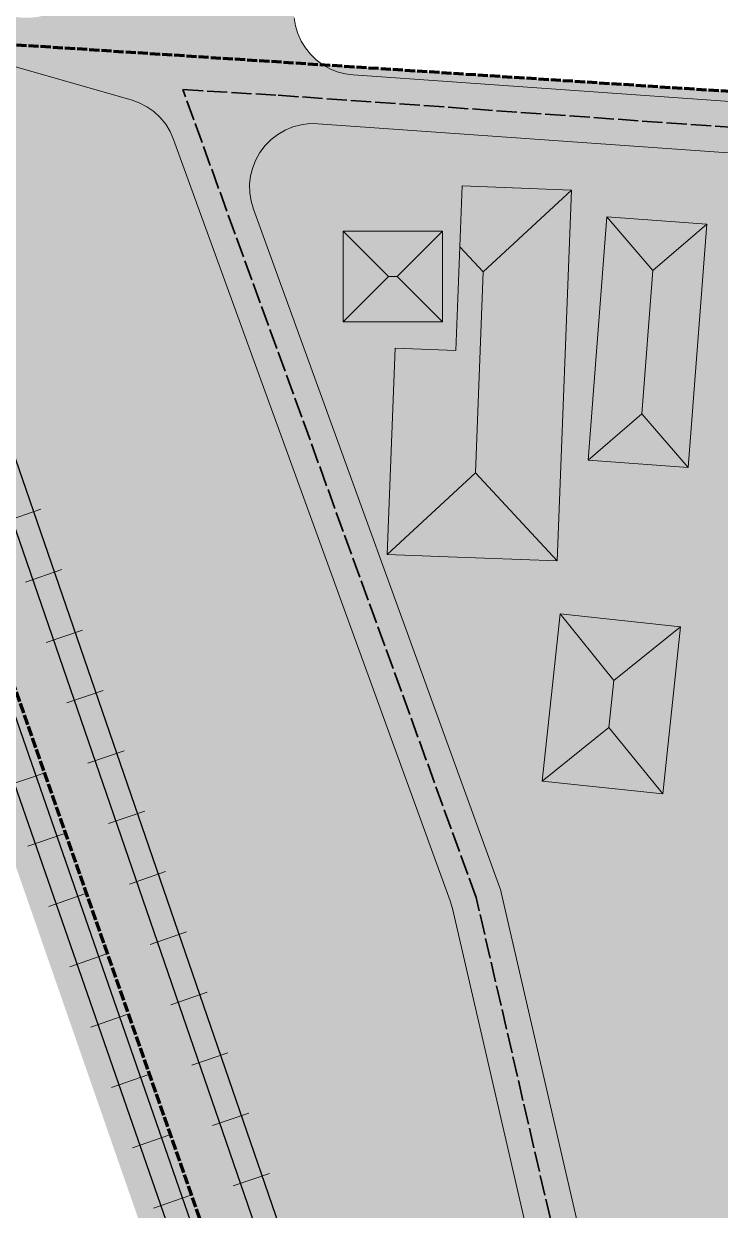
# Model space of a CAD drawing. Header units: metres. Extents: x 305909 to 307171, y 9156037 to 9156671.
# Drawn here: x 306023.1 to 306066.7, y 9156503.6 to 9156577.9 of the extents above; entities that cross this region are included whole.
import ezdxf

# ---------------------------------------------------------------- set-up
doc = ezdxf.new("R2010")
doc.units = ezdxf.units.M
doc.linetypes.add('DASHED', pattern=[1.524, 1.27, -0.254])
doc.linetypes.add('DASHED2', pattern=[0.762, 0.635, -0.127])
for name, color, linetype, lineweight, true_color in [('B-BANGUNAN_PERMUKIMAN', 7, 'Continuous', 13, 0xf0cd8c), ('B-BAYANGAN', 7, 'Continuous', 0, 0x76786c), ('B-DELINEASI', 7, 'DASHED2', 70, 0xc800c8), ('J-PERKERASAN_JALAN', 7, 'Continuous', 9, 0x989896), ('K-REL_BALAS', 7, 'Continuous', 0, 0xb0a89c), ('K-REL_BANTALAN', 7, 'Continuous', 9, 0x5a5a5a), ('K-REL_KA', 7, 'Continuous', 25, 0x282828), ('T-BANGUNAN_KLASTER_INTI', 7, 'Continuous', 13, 0xe88c3c), ('T-KLASTER_TEMPE_INTI', 7, 'DASHED', 35, 0xd26e14), ('Z-R', 7, 'Continuous', 0, 0xfaf4e6), ('Z-R-UT', 7, 'Continuous', 0, 0xffd699)]:
    doc.layers.add(name, color=color, linetype=linetype, lineweight=lineweight, true_color=true_color)

msp = doc.modelspace()

# ---------------------------------------------------------------- hatches: boundary and pattern name
at = {"layer": 'B-BANGUNAN_PERMUKIMAN', "true_color": 0xec9366}
h = msp.add_hatch(color=33, dxfattribs=at)
h.dxf.hatch_style = 1
h.paths.add_polyline_path([(306051.892, 9156562.394), (306050.436, 9156563.967), (306050.581, 9156567.775), (306057.418, 9156567.513), (306057.418, 9156567.513), (306051.892, 9156562.394)])
at = {"layer": 'B-BANGUNAN_PERMUKIMAN', "true_color": 0xc87d57}
h = msp.add_hatch(color=23, dxfattribs=at)
h.dxf.hatch_style = 1
h.paths.add_polyline_path([(306051.41, 9156549.812), (306051.892, 9156562.394), (306057.418, 9156567.513), (306056.529, 9156544.286), (306056.529, 9156544.286), (306051.41, 9156549.812)])
at = {"layer": 'B-BANGUNAN_PERMUKIMAN', "true_color": 0xed9467}
h = msp.add_hatch(color=21, dxfattribs=at)
h.dxf.hatch_style = 1
h.paths.add_polyline_path([(306059.629, 9156565.848), (306062.518, 9156562.481), (306061.831, 9156553.497), (306058.464, 9156550.608), (306059.629, 9156565.848)])
at = {"layer": 'B-BANGUNAN_PERMUKIMAN', "true_color": 0xea9165}
h = msp.add_hatch(color=33, dxfattribs=at)
h.dxf.hatch_style = 1
h.paths.add_polyline_path([(306065.885, 9156565.37), (306062.518, 9156562.481), (306059.629, 9156565.848), (306065.885, 9156565.37)])
at = {"layer": 'B-BANGUNAN_PERMUKIMAN', "true_color": 0xeb9266}
h = msp.add_hatch(color=33, dxfattribs=at)
h.dxf.hatch_style = 1
h.paths.add_polyline_path([(306045.964, 9156562.097), (306043.12, 9156559.255), (306043.122, 9156564.941), (306045.964, 9156562.097)])
h = msp.add_hatch(color=33, dxfattribs=at)
h.dxf.hatch_style = 1
h.paths.add_polyline_path([(306049.339, 9156564.94), (306046.495, 9156562.097), (306045.964, 9156562.097), (306043.122, 9156564.941), (306043.122, 9156564.942), (306049.339, 9156564.94)])
at = {"layer": 'B-BANGUNAN_PERMUKIMAN', "true_color": 0xbc7551}
h = msp.add_hatch(color=23, dxfattribs=at)
h.dxf.hatch_style = 1
h.paths.add_polyline_path([(306046.495, 9156562.097), (306049.339, 9156564.94), (306049.338, 9156559.253), (306046.495, 9156562.097)])
at = {"layer": 'B-BANGUNAN_PERMUKIMAN', "true_color": 0xba7350}
h = msp.add_hatch(color=23, dxfattribs=at)
h.dxf.hatch_style = 1
h.paths.add_polyline_path([(306061.831, 9156553.497), (306062.518, 9156562.481), (306065.885, 9156565.37), (306064.721, 9156550.13), (306064.72, 9156550.13), (306061.831, 9156553.497)])
at = {"layer": 'B-BANGUNAN_PERMUKIMAN', "true_color": 0xf29769}
h = msp.add_hatch(color=21, dxfattribs=at)
h.dxf.hatch_style = 1
h.paths.add_polyline_path([(306046.013, 9156548.069), (306046.378, 9156557.606), (306050.186, 9156557.461), (306050.436, 9156563.967), (306051.892, 9156562.394), (306051.41, 9156549.812), (306045.884, 9156544.693), (306045.884, 9156544.693), (306046.013, 9156548.069)])
at = {"layer": 'B-BANGUNAN_PERMUKIMAN', "true_color": 0xbc7551}
h = msp.add_hatch(color=23, dxfattribs=at)
h.dxf.hatch_style = 1
h.paths.add_polyline_path([(306045.964, 9156562.097), (306046.495, 9156562.097), (306049.338, 9156559.253), (306043.12, 9156559.255), (306043.12, 9156559.255), (306045.964, 9156562.097)])
at = {"layer": 'B-BANGUNAN_PERMUKIMAN', "true_color": 0xbd7652}
h = msp.add_hatch(color=23, dxfattribs=at)
h.dxf.hatch_style = 1
h.paths.add_polyline_path([(306061.831, 9156553.497), (306064.72, 9156550.13), (306058.464, 9156550.608), (306061.831, 9156553.497)])
at = {"layer": 'B-BANGUNAN_PERMUKIMAN', "true_color": 0xbe7652}
h = msp.add_hatch(color=23, dxfattribs=at)
h.dxf.hatch_style = 1
h.paths.add_polyline_path([(306051.41, 9156549.812), (306056.529, 9156544.286), (306049.692, 9156544.547), (306045.884, 9156544.693), (306051.41, 9156549.812)])
at = {"layer": 'B-BANGUNAN_PERMUKIMAN', "true_color": 0xee9467}
h = msp.add_hatch(color=21, dxfattribs=at)
h.dxf.hatch_style = 1
h.paths.add_polyline_path([(306060.076, 9156536.796), (306059.765, 9156533.863), (306055.592, 9156530.491), (306056.704, 9156540.969), (306060.076, 9156536.796)])
at = {"layer": 'B-BANGUNAN_PERMUKIMAN', "true_color": 0xe99165}
h = msp.add_hatch(color=33, dxfattribs=at)
h.dxf.hatch_style = 1
h.paths.add_polyline_path([(306060.076, 9156536.796), (306056.704, 9156540.969), (306064.248, 9156540.168), (306060.076, 9156536.796)])
at = {"layer": 'B-BANGUNAN_PERMUKIMAN', "true_color": 0xb97350}
h = msp.add_hatch(color=23, dxfattribs=at)
h.dxf.hatch_style = 1
h.paths.add_polyline_path([(306059.765, 9156533.863), (306060.076, 9156536.796), (306064.248, 9156540.168), (306063.137, 9156529.691), (306059.765, 9156533.863)])
at = {"layer": 'B-BANGUNAN_PERMUKIMAN', "true_color": 0xbe7652}
h = msp.add_hatch(color=23, dxfattribs=at)
h.dxf.hatch_style = 1
h.paths.add_polyline_path([(306059.765, 9156533.863), (306063.137, 9156529.691), (306063.137, 9156529.691), (306055.592, 9156530.491), (306055.592, 9156530.491), (306059.765, 9156533.863)])
at = {"layer": 'B-BAYANGAN', "true_color": 0x76786c}
h = msp.add_hatch(color=8, dxfattribs=at)
h.dxf.hatch_style = 1
h.paths.add_polyline_path([(306058.168, 9156566.763), (306057.279, 9156543.536), (306050.442, 9156543.797), (306046.634, 9156543.943), (306047.128, 9156556.856), (306050.936, 9156556.711), (306051.331, 9156567.025), (306058.168, 9156566.763)])
h = msp.add_hatch(color=8, dxfattribs=at)
h.dxf.hatch_style = 1
h.paths.add_polyline_path([(306058.168, 9156566.763), (306057.279, 9156543.536), (306050.442, 9156543.797), (306046.634, 9156543.943), (306047.128, 9156556.856), (306050.936, 9156556.711), (306051.331, 9156567.025), (306058.168, 9156566.763)])
h = msp.add_hatch(color=8, dxfattribs=at)
h.dxf.hatch_style = 1
h.paths.add_polyline_path([(306066.635, 9156564.62), (306065.471, 9156549.38), (306059.214, 9156549.858), (306060.379, 9156565.098), (306066.635, 9156564.62)])
h = msp.add_hatch(color=8, dxfattribs=at)
h.dxf.hatch_style = 1
h.paths.add_polyline_path([(306066.635, 9156564.62), (306065.471, 9156549.38), (306059.214, 9156549.858), (306060.379, 9156565.098), (306066.635, 9156564.62)])
h = msp.add_hatch(color=8, dxfattribs=at)
h.dxf.hatch_style = 1
h.paths.add_polyline_path([(306050.089, 9156564.19), (306050.088, 9156558.503), (306043.87, 9156558.505), (306043.872, 9156564.192), (306050.089, 9156564.19)])
h = msp.add_hatch(color=8, dxfattribs=at)
h.dxf.hatch_style = 1
h.paths.add_polyline_path([(306050.089, 9156564.19), (306050.088, 9156558.503), (306043.87, 9156558.505), (306043.872, 9156564.192), (306050.089, 9156564.19)])
h = msp.add_hatch(color=8, dxfattribs=at)
h.dxf.hatch_style = 1
h.paths.add_polyline_path([(306064.998, 9156539.418), (306063.887, 9156528.941), (306056.342, 9156529.741), (306057.454, 9156540.219), (306064.998, 9156539.418)])
h = msp.add_hatch(color=8, dxfattribs=at)
h.dxf.hatch_style = 1
h.paths.add_polyline_path([(306064.998, 9156539.418), (306063.887, 9156528.941), (306056.342, 9156529.741), (306057.454, 9156540.219), (306064.998, 9156539.418)])
at = {"layer": 'J-PERKERASAN_JALAN', "true_color": 0xa8a8a6}
h = msp.add_hatch(color=253, dxfattribs=at)
h.dxf.hatch_style = 1
h.paths.add_polyline_path([(306036.821, 9156427.753), (306037.333, 9156427.868), (306037.826, 9156428.049), (306038.291, 9156428.293), (306038.72, 9156428.595), (306039.106, 9156428.951), (306039.442, 9156429.355), (306039.722, 9156429.799), (306040.232, 9156430.739), (306040.241, 9156430.757), (306040.55, 9156431.334), (306040.793, 9156431.881), (306040.951, 9156432.457), (306041.021, 9156433.051), (306041.09, 9156434.636), (306041.076, 9156435.177), (306040.99, 9156435.712), (306040.833, 9156436.23), (306006.235, 9156527.284), (306006.229, 9156527.301), (305988.24, 9156576.435), (305988.03, 9156576.91), (305987.76, 9156577.354), (305987.435, 9156577.759), (305987.06, 9156578.119), (305986.641, 9156578.427), (305986.187, 9156578.679), (305985.703, 9156578.869), (305985.199, 9156578.995), (305984.683, 9156579.054), (305940, 9156581.283), (305940, 9156584.287), (305980.602, 9156582.262), (305981.114, 9156582.269), (305981.621, 9156582.342), (305982.115, 9156582.479), (305982.587, 9156582.678), (305983.03, 9156582.935), (305983.436, 9156583.247), (305983.799, 9156583.609), (305984.113, 9156584.014), (305984.373, 9156584.456), (305984.574, 9156584.927), (305984.713, 9156585.42), (305984.787, 9156585.927), (305984.797, 9156586.439), (305984.741, 9156586.949), (305984.62, 9156587.447), (305979.808, 9156602.888), (305968.292, 9156640), (305971.433, 9156640), (305982.672, 9156603.784), (305982.673, 9156603.779), (305988.799, 9156584.12), (305988.977, 9156583.654), (305989.211, 9156583.214), (305989.498, 9156582.806), (305989.834, 9156582.437), (305990.213, 9156582.113), (305990.63, 9156581.839), (305991.077, 9156581.619), (305991.548, 9156581.455), (305992.036, 9156581.352), (306000.659, 9156580.086), (306000.935, 9156580.055), (306022.172, 9156578.431), (306022.417, 9156578.396), (306022.426, 9156578.394), (306022.57, 9156578.367), (306023.077, 9156578.306), (306023.588, 9156578.31), (306024.094, 9156578.379), (306024.587, 9156578.512), (306025.059, 9156578.706), (306025.503, 9156578.96), (306025.91, 9156579.267), (306026.275, 9156579.624), (306026.592, 9156580.025), (306026.855, 9156580.463), (306027.06, 9156580.93), (306027.204, 9156581.42), (306027.284, 9156581.925), (306027.299, 9156582.435), (306027.249, 9156582.943), (306027.135, 9156583.441), (306026.959, 9156583.92), (306010.165, 9156621.817), (306010.153, 9156621.845), (306010.147, 9156621.859), (306010.135, 9156621.888), (306002.766, 9156640), (306006.005, 9156640), (306012.888, 9156623.082), (306012.936, 9156622.969), (306028.087, 9156588.779), (306028.325, 9156588.324), (306028.619, 9156587.902), (306028.965, 9156587.522), (306029.357, 9156587.19), (306029.788, 9156586.91), (306030.252, 9156586.688), (306030.74, 9156586.528), (306031.245, 9156586.431), (306031.758, 9156586.4), (306032.271, 9156586.435), (306032.775, 9156586.535), (306033.262, 9156586.699), (306033.724, 9156586.925), (306034.154, 9156587.207), (306034.543, 9156587.543), (306034.886, 9156587.925), (306035.178, 9156588.349), (306035.412, 9156588.806), (306035.587, 9156589.29), (306035.697, 9156589.792), (306035.743, 9156590.304), (306035.722, 9156590.817), (306034.623, 9156601.287), (306034.62, 9156601.316), (306034.619, 9156601.331), (306034.616, 9156601.359), (306034.446, 9156603.613), (306034.441, 9156603.698), (306034.443, 9156603.869), (306034.449, 9156603.954), (306034.674, 9156606.311), (306034.684, 9156606.401), (306034.713, 9156606.557), (306034.757, 9156606.71), (306034.787, 9156606.795), (306043.833, 9156630.328), (306044.019, 9156630.968), (306044.518, 9156633.428), (306044.581, 9156633.851), (306044.859, 9156636.833), (306044.861, 9156636.856), (306045.205, 9156640), (306048.223, 9156640), (306047.849, 9156636.585), (306047.843, 9156636.522), (306047.545, 9156633.332), (306047.533, 9156633.226), (306047.525, 9156633.173), (306047.506, 9156633.068), (306046.876, 9156629.962), (306046.858, 9156629.881), (306046.811, 9156629.721), (306046.783, 9156629.642), (306037.841, 9156606.379), (306037.681, 9156605.859), (306037.593, 9156605.323), (306037.476, 9156604.095), (306037.47, 9156603.414), (306037.603, 9156601.651), (306037.613, 9156601.535), (306040.052, 9156578.299), (306040.137, 9156577.799), (306040.284, 9156577.314), (306040.492, 9156576.851), (306040.756, 9156576.418), (306041.074, 9156576.023), (306041.438, 9156575.67), (306041.844, 9156575.367), (306042.286, 9156575.117), (306042.755, 9156574.925), (306043.245, 9156574.794), (306043.748, 9156574.727), (306119.27, 9156569.384), (306119.312, 9156569.381), (306119.336, 9156569.378), (306119.378, 9156569.374), (306160.641, 9156564.729), (306160.728, 9156564.721), (306186.136, 9156562.42), (306186.323, 9156562.407), (306211.341, 9156561.319), (306211.341, 9156558.116), (306186.076, 9156559.215), (306186.029, 9156559.218), (306186.001, 9156559.22), (306185.955, 9156559.223), (306160.389, 9156561.538), (306160.374, 9156561.54), (306160.328, 9156561.544), (306119.114, 9156566.184), (306118.949, 9156566.199), (306041.544, 9156571.674), (306041.014, 9156571.677), (306040.488, 9156571.609), (306039.976, 9156571.472), (306039.486, 9156571.269), (306039.027, 9156571.002), (306038.608, 9156570.678), (306038.236, 9156570.301), (306037.916, 9156569.877), (306037.656, 9156569.416), (306037.458, 9156568.923), (306037.328, 9156568.41), (306037.266, 9156567.883), (306037.275, 9156567.353), (306037.354, 9156566.829), (306037.502, 9156566.319), (306052.934, 9156523.818), (306052.972, 9156523.702), (306052.992, 9156523.632), (306053.023, 9156523.515), (306061.385, 9156487.262), (306061.532, 9156486.772), (306061.74, 9156486.304), (306062.006, 9156485.867), (306062.326, 9156485.467), (306062.695, 9156485.111), (306063.105, 9156484.806), (306063.552, 9156484.555), (306064.027, 9156484.364), (306064.522, 9156484.234), (306065.03, 9156484.169), (306080.466, 9156483.192), (306080.587, 9156483.18), (306080.647, 9156483.173), (306080.766, 9156483.154), (306103.058, 9156479), (306103.081, 9156478.996), (306123.167, 9156474.928), (306123.479, 9156474.878), (306129.661, 9156474.127), (306129.717, 9156474.121), (306138.223, 9156473.211), (306138.4, 9156473.196), (306169.219, 9156471.277), (306169.329, 9156471.272), (306186.323, 9156470.682), (306186.374, 9156470.679), (306186.4, 9156470.678), (306186.451, 9156470.674), (306205.826, 9156469.002), (306205.947, 9156468.988), (306206.007, 9156468.979), (306206.127, 9156468.957), (306211.341, 9156467.858), (306211.341, 9156464.792), (306205.777, 9156465.965), (306205.295, 9156466.037), (306186.308, 9156467.675), (306186.103, 9156467.687), (306169.163, 9156468.276), (306169.135, 9156468.277), (306169.122, 9156468.278), (306169.094, 9156468.279), (306138.114, 9156470.208), (306138.07, 9156470.211), (306138.048, 9156470.213), (306138.004, 9156470.217), (306129.37, 9156471.141), (306129.348, 9156471.143), (306122.941, 9156471.921), (306122.863, 9156471.932), (306122.824, 9156471.938), (306122.746, 9156471.952), (306102.539, 9156476.045), (306102.478, 9156476.057), (306080.485, 9156480.155), (306080.005, 9156480.215), (306069.219, 9156480.898), (306068.688, 9156480.896), (306068.162, 9156480.825), (306067.651, 9156480.684), (306067.163, 9156480.477), (306066.706, 9156480.206), (306066.289, 9156479.878), (306065.919, 9156479.498), (306065.603, 9156479.072), (306065.346, 9156478.608), (306065.152, 9156478.114), (306065.026, 9156477.599), (306064.969, 9156477.071), (306064.982, 9156476.541), (306065.066, 9156476.017), (306065.218, 9156475.509), (306073.628, 9156452.948), (306073.682, 9156452.811), (306090.746, 9156411.717), (306090.872, 9156411.444), (306110.246, 9156373.191), (306110.523, 9156372.726), (306110.86, 9156372.302), (306111.251, 9156371.928), (306114.114, 9156369.538), (306114.538, 9156369.229), (306115, 9156368.978), (306115.49, 9156368.789), (306116.001, 9156368.667), (306121.949, 9156367.646), (306122.121, 9156367.62), (306134.037, 9156366.103), (306134.398, 9156366.073), (306186.403, 9156364.194), (306186.425, 9156364.193), (306211.341, 9156362.949), (306211.341, 9156359.746), (306186.314, 9156360.995), (306186.259, 9156360.997), (306134.074, 9156362.883), (306133.984, 9156362.888), (306133.93, 9156362.892), (306133.84, 9156362.902), (306121.618, 9156364.458), (306121.575, 9156364.464), (306121.549, 9156364.468), (306121.506, 9156364.475), (306114.026, 9156365.759), (306113.923, 9156365.779), (306113.913, 9156365.781), (306113.731, 9156365.833), (306113.576, 9156365.895), (306113.427, 9156365.973), (306113.27, 9156366.078), (306113.262, 9156366.085), (306113.18, 9156366.15), (306108.354, 9156370.178), (306108.277, 9156370.245), (306108.27, 9156370.252), (306108.142, 9156370.383), (306108.042, 9156370.509), (306107.943, 9156370.663), (306107.938, 9156370.672), (306107.89, 9156370.761), (306087.939, 9156410.152), (306087.906, 9156410.22), (306087.888, 9156410.261), (306087.857, 9156410.33), (306070.695, 9156451.662), (306070.681, 9156451.696), (306070.673, 9156451.716), (306070.66, 9156451.751), (306059.264, 9156482.318), (306059.223, 9156482.441), (306059.2, 9156482.516), (306059.167, 9156482.642), (306049.968, 9156522.523), (306049.83, 9156522.989), (306032.51, 9156570.691), (306032.293, 9156571.183), (306032.011, 9156571.643), (306031.67, 9156572.06), (306031.276, 9156572.427), (306030.836, 9156572.739), (306030.358, 9156572.988), (306029.851, 9156573.171), (306022.312, 9156575.329), (306021.918, 9156575.421), (306021.516, 9156575.472), (306000.646, 9156577.068), (306000.586, 9156577.077), (306000.342, 9156577.104), (306000.282, 9156577.109), (305997.318, 9156577.544), (305996.803, 9156577.586), (305996.287, 9156577.561), (305995.779, 9156577.47), (305995.286, 9156577.315), (305994.818, 9156577.097), (305994.382, 9156576.82), (305993.985, 9156576.49), (305993.634, 9156576.111), (305993.334, 9156575.69), (305993.092, 9156575.234), (305992.91, 9156574.75), (305992.792, 9156574.247), (305992.739, 9156573.734), (305992.754, 9156573.217), (305992.835, 9156572.707), (305992.981, 9156572.212), (306009.031, 9156528.372), (306009.048, 9156528.327), (306044.021, 9156436.284), (306044.055, 9156436.188), (306044.101, 9156436.017), (306044.125, 9156435.867), (306044.135, 9156435.689), (306044.134, 9156435.588), (306043.979, 9156432.009), (306043.991, 9156431.486), (306044.071, 9156430.968), (306044.218, 9156430.465), (306044.429, 9156429.986), (306044.701, 9156429.539), (306045.029, 9156429.131), (306045.408, 9156428.769), (306047.448, 9156427.062), (306047.532, 9156426.988), (306047.668, 9156426.845), (306047.787, 9156426.689), (306047.847, 9156426.594), (306056.199, 9156412.537), (306056.256, 9156412.433), (306056.283, 9156412.381), (306056.335, 9156412.274), (306069.458, 9156382.697), (306069.469, 9156382.673), (306069.474, 9156382.66), (306069.484, 9156382.636), (306078.042, 9156361.863), (306078.347, 9156361.269), (306099.465, 9156327.439), (306099.86, 9156326.909), (306134.335, 9156287.865), (306134.358, 9156287.839), (306134.369, 9156287.826), (306134.391, 9156287.799), (306147.683, 9156271.643), (306147.754, 9156271.543), (306147.665, 9156271.459), (306145.55, 9156269.719), (306145.45, 9156269.647), (306145.366, 9156269.737), (306132.125, 9156285.832), (306132.034, 9156285.938), (306097.337, 9156325.234), (306097.284, 9156325.297), (306097.185, 9156325.429), (306097.14, 9156325.499), (306075.58, 9156360.036), (306075.537, 9156360.108), (306075.461, 9156360.256), (306075.427, 9156360.333), (306066.734, 9156381.437), (306066.691, 9156381.536), (306053.701, 9156410.813), (306053.483, 9156411.234), (306045.718, 9156424.303), (306045.467, 9156424.677), (306045.175, 9156425.019), (306044.846, 9156425.327), (306044.802, 9156425.364), (306044.376, 9156425.675), (306043.913, 9156425.928), (306043.421, 9156426.117), (306042.907, 9156426.24), (306042.383, 9156426.294), (306041.855, 9156426.278), (306041.334, 9156426.194), (306040.829, 9156426.041), (306040.349, 9156425.824), (306039.901, 9156425.545), (306038.861, 9156424.797), (306038.774, 9156424.738), (306038.616, 9156424.648), (306038.473, 9156424.585), (306038.324, 9156424.537), (306038.171, 9156424.505), (306038.015, 9156424.49), (306037.833, 9156424.49), (306037.729, 9156424.499), (305940, 9156435.127), (305940, 9156438.144), (306035.773, 9156427.729), (306036.298, 9156427.707), (306036.821, 9156427.753)])
at = {"layer": 'K-REL_BALAS', "true_color": 0xbeb8ae}
h = msp.add_hatch(color=9, dxfattribs=at)
h.dxf.hatch_style = 1
h.paths.add_polyline_path([(306184.805, 9156246.361), (306160.639, 9156270.287), (306160.602, 9156270.325), (306160.569, 9156270.36), (306160.533, 9156270.399), (306135.058, 9156299.206), (306135.003, 9156299.272), (306134.955, 9156299.332), (306134.904, 9156299.4), (306099.922, 9156348.675), (306099.883, 9156348.732), (306099.85, 9156348.783), (306099.814, 9156348.842), (306083.635, 9156376.349), (306083.605, 9156376.401), (306083.58, 9156376.448), (306083.553, 9156376.501), (306067.775, 9156408.566), (306067.749, 9156408.62), (306067.728, 9156408.669), (306067.704, 9156408.724), (306034.083, 9156492.191), (306034.069, 9156492.227), (306034.057, 9156492.26), (306034.043, 9156492.296), (306009.189, 9156563.83), (306009.189, 9156563.83), (306009.188, 9156563.832), (306009.188, 9156563.832), (305972.462, 9156669.237), (305973.822, 9156669.71), (305975.484, 9156670.29), (305976.844, 9156670.763), (306013.57, 9156565.357), (306012.211, 9156564.883), (306011.379, 9156564.593), (306012.211, 9156564.882), (306013.571, 9156565.355), (306038.408, 9156493.872), (306071.976, 9156410.537), (306087.678, 9156378.627), (306088.936, 9156376.488), (306087.904, 9156378.294), (306087.877, 9156378.345), (306087.853, 9156378.391), (306087.827, 9156378.443), (306072.891, 9156409.638), (306072.869, 9156409.684), (306072.851, 9156409.726), (306072.831, 9156409.773), (306038.876, 9156494.046), (306038.861, 9156494.085), (306038.848, 9156494.12), (306038.834, 9156494.158), (306014.313, 9156565.435), (305978.006, 9156669.234), (305979.365, 9156669.709), (305981.026, 9156670.291), (305982.385, 9156670.766), (306018.694, 9156566.962), (306017.335, 9156566.486), (306016.505, 9156566.196), (306017.337, 9156566.482), (306018.698, 9156566.951), (306043.202, 9156495.725), (306077.108, 9156411.576), (306091.975, 9156380.522), (306106.708, 9156354.72), (306143.278, 9156304.416), (306167.372, 9156277.088), (306184.805, 9156260.062), (306184.805, 9156253.576), (306164.068, 9156273.829), (306164.026, 9156273.872), (306163.989, 9156273.911), (306163.949, 9156273.955), (306139.725, 9156301.429), (306139.677, 9156301.487), (306139.635, 9156301.539), (306139.589, 9156301.599), (306115.87, 9156334.227), (306138.616, 9156302.187), (306163.958, 9156273.53), (306184.805, 9156252.891), (306184.805, 9156246.361)])
at = {"layer": 'T-BANGUNAN_KLASTER_INTI', "true_color": 0xffb22c}
h = msp.add_hatch(color=40, dxfattribs=at)
h.dxf.hatch_style = 1
h.paths.add_polyline_path([(306051.892, 9156562.394), (306050.436, 9156563.967), (306050.581, 9156567.775), (306057.418, 9156567.513), (306057.418, 9156567.513), (306051.892, 9156562.394)])
at = {"layer": 'T-BANGUNAN_KLASTER_INTI', "true_color": 0xe19725}
h = msp.add_hatch(color=42, dxfattribs=at)
h.dxf.hatch_style = 1
h.paths.add_polyline_path([(306051.41, 9156549.812), (306051.892, 9156562.394), (306057.418, 9156567.513), (306056.529, 9156544.286), (306056.529, 9156544.286), (306051.41, 9156549.812)])
at = {"layer": 'T-BANGUNAN_KLASTER_INTI', "true_color": 0xffb32c}
h = msp.add_hatch(color=40, dxfattribs=at)
h.dxf.hatch_style = 1
h.paths.add_polyline_path([(306059.629, 9156565.848), (306062.518, 9156562.481), (306061.831, 9156553.497), (306058.464, 9156550.608), (306059.629, 9156565.848)])
at = {"layer": 'T-BANGUNAN_KLASTER_INTI', "true_color": 0xffb02c}
h = msp.add_hatch(color=40, dxfattribs=at)
h.dxf.hatch_style = 1
h.paths.add_polyline_path([(306065.885, 9156565.37), (306062.518, 9156562.481), (306059.629, 9156565.848), (306065.885, 9156565.37)])
at = {"layer": 'T-BANGUNAN_KLASTER_INTI', "true_color": 0xffb22c}
h = msp.add_hatch(color=40, dxfattribs=at)
h.dxf.hatch_style = 1
h.paths.add_polyline_path([(306045.964, 9156562.097), (306043.12, 9156559.255), (306043.122, 9156564.941), (306045.964, 9156562.097)])
h = msp.add_hatch(color=40, dxfattribs=at)
h.dxf.hatch_style = 1
h.paths.add_polyline_path([(306049.339, 9156564.94), (306046.495, 9156562.097), (306045.964, 9156562.097), (306043.122, 9156564.941), (306043.122, 9156564.942), (306049.339, 9156564.94)])
at = {"layer": 'T-BANGUNAN_KLASTER_INTI', "true_color": 0xd38d23}
h = msp.add_hatch(color=42, dxfattribs=at)
h.dxf.hatch_style = 1
h.paths.add_polyline_path([(306046.495, 9156562.097), (306049.339, 9156564.94), (306049.338, 9156559.253), (306046.495, 9156562.097)])
at = {"layer": 'T-BANGUNAN_KLASTER_INTI', "true_color": 0xd18c23}
h = msp.add_hatch(color=42, dxfattribs=at)
h.dxf.hatch_style = 1
h.paths.add_polyline_path([(306061.831, 9156553.497), (306062.518, 9156562.481), (306065.885, 9156565.37), (306064.721, 9156550.13), (306064.72, 9156550.13), (306061.831, 9156553.497)])
at = {"layer": 'T-BANGUNAN_KLASTER_INTI', "true_color": 0xffb72d}
h = msp.add_hatch(color=40, dxfattribs=at)
h.dxf.hatch_style = 1
h.paths.add_polyline_path([(306046.013, 9156548.069), (306046.378, 9156557.606), (306050.186, 9156557.461), (306050.436, 9156563.967), (306051.892, 9156562.394), (306051.41, 9156549.812), (306045.884, 9156544.693), (306045.884, 9156544.693), (306046.013, 9156548.069)])
at = {"layer": 'T-BANGUNAN_KLASTER_INTI', "true_color": 0xd38d23}
h = msp.add_hatch(color=42, dxfattribs=at)
h.dxf.hatch_style = 1
h.paths.add_polyline_path([(306045.964, 9156562.097), (306046.495, 9156562.097), (306049.338, 9156559.253), (306043.12, 9156559.255), (306043.12, 9156559.255), (306045.964, 9156562.097)])
at = {"layer": 'T-BANGUNAN_KLASTER_INTI', "true_color": 0xd58f23}
h = msp.add_hatch(color=42, dxfattribs=at)
h.dxf.hatch_style = 1
h.paths.add_polyline_path([(306061.831, 9156553.497), (306064.72, 9156550.13), (306058.464, 9156550.608), (306061.831, 9156553.497)])
at = {"layer": 'T-BANGUNAN_KLASTER_INTI', "true_color": 0xd69024}
h = msp.add_hatch(color=42, dxfattribs=at)
h.dxf.hatch_style = 1
h.paths.add_polyline_path([(306051.41, 9156549.812), (306056.529, 9156544.286), (306049.692, 9156544.547), (306045.884, 9156544.693), (306051.41, 9156549.812)])
at = {"layer": 'T-BANGUNAN_KLASTER_INTI', "true_color": 0xffb32c}
h = msp.add_hatch(color=40, dxfattribs=at)
h.dxf.hatch_style = 1
h.paths.add_polyline_path([(306060.076, 9156536.796), (306059.765, 9156533.863), (306055.592, 9156530.491), (306056.704, 9156540.969), (306060.076, 9156536.796)])
at = {"layer": 'T-BANGUNAN_KLASTER_INTI', "true_color": 0xffb02c}
h = msp.add_hatch(color=40, dxfattribs=at)
h.dxf.hatch_style = 1
h.paths.add_polyline_path([(306060.076, 9156536.796), (306056.704, 9156540.969), (306064.248, 9156540.168), (306060.076, 9156536.796)])
at = {"layer": 'T-BANGUNAN_KLASTER_INTI', "true_color": 0xd08c23}
h = msp.add_hatch(color=42, dxfattribs=at)
h.dxf.hatch_style = 1
h.paths.add_polyline_path([(306059.765, 9156533.863), (306060.076, 9156536.796), (306064.248, 9156540.168), (306063.137, 9156529.691), (306059.765, 9156533.863)])
at = {"layer": 'T-BANGUNAN_KLASTER_INTI', "true_color": 0xd68f23}
h = msp.add_hatch(color=42, dxfattribs=at)
h.dxf.hatch_style = 1
h.paths.add_polyline_path([(306059.765, 9156533.863), (306063.137, 9156529.691), (306063.137, 9156529.691), (306055.592, 9156530.491), (306055.592, 9156530.491), (306059.765, 9156533.863)])
at = {"layer": 'Z-R', "true_color": 0xf4f2ec}
h = msp.add_hatch(color=7, dxfattribs=at)
h.dxf.hatch_style = 1
h.paths.add_polyline_path([(306259.621, 9156211.151), (306246.009, 9156220.776), (306216.24, 9156242.779), (306193.374, 9156263.487), (306160.586, 9156296.707), (306133.406, 9156338.556), (306127.354, 9156361.253), (306094.195, 9156358.842), (306090.504, 9156366.668), (306061.399, 9156428.371), (306035.152, 9156500.205), (306017.705, 9156550.308), (306008.214, 9156577.564), (306141.306, 9156568.881), (306165.696, 9156567.29), (306200.223, 9156564.074), (306259.621, 9156558.541), (306259.621, 9156554.648), (306215.657, 9156559.53), (306215.657, 9156559.53), (306186.122, 9156560.815), (306186.122, 9156560.815), (306160.523, 9156563.133), (306160.523, 9156563.133), (306119.178, 9156567.786), (306119.178, 9156567.786), (306039.052, 9156573.455), (306039.052, 9156573.455), (306033.081, 9156573.806), (306033.081, 9156573.806), (306033.081, 9156573.806), (306051.45, 9156523.215), (306051.451, 9156523.214), (306060.206, 9156485.254), (306060.206, 9156485.254), (306060.207, 9156485.254), (306057.483, 9156485.596), (306070.599, 9156438.472), (306116.984, 9156440.275), (306147.963, 9156437.914), (306199.856, 9156410.566), (306230.346, 9156409.784), (306259.621, 9156409.341), (306259.621, 9156211.151)])
at = {"layer": 'Z-R-UT', "true_color": 0xfae9cc}
h = msp.add_hatch(color=254, dxfattribs=at)
h.dxf.hatch_style = 1
h.paths.add_polyline_path([(306039.052, 9156573.455), (306119.178, 9156567.786), (306119.178, 9156567.786), (306160.523, 9156563.133), (306160.523, 9156563.133), (306186.122, 9156560.815), (306186.122, 9156560.815), (306215.657, 9156559.53), (306215.657, 9156559.53), (306305.003, 9156549.608), (306305.003, 9156549.608), (306385.74, 9156542.791), (306385.74, 9156542.791), (306385.919, 9156542.76), (306385.919, 9156484.648), (306380.976, 9156485.584), (306380.785, 9156485.629), (306380.6, 9156485.694), (306380.422, 9156485.776), (306380.252, 9156485.875), (306380.094, 9156485.991), (306379.947, 9156486.121), (306379.814, 9156486.265), (306379.696, 9156486.422), (306379.593, 9156486.589), (306379.507, 9156486.766), (306379.44, 9156486.95), (306379.39, 9156487.14), (306379.36, 9156487.334), (306379.348, 9156487.53), (306379.356, 9156487.726), (306379.383, 9156487.92), (306380.198, 9156492.227), (306378.765, 9156491.868), (306378.718, 9156491.851), (306374.515, 9156469.469), (306385.919, 9156466.63), (306385.919, 9156380), (306360, 9156380), (306360, 9156380), (306360, 9156380), (306360, 9156400.449), (306360, 9156400.449), (306360, 9156400.45), (306369.785, 9156457.829), (306369.785, 9156457.83), (306369.785, 9156457.831), (306369.785, 9156457.832), (306369.785, 9156457.833), (306369.785, 9156457.834), (306369.784, 9156457.835), (306369.784, 9156457.836), (306369.783, 9156457.837), (306369.783, 9156457.838), (306369.782, 9156457.838), (306369.781, 9156457.839), (306369.78, 9156457.84), (306369.78, 9156457.84), (306369.779, 9156457.84), (306369.778, 9156457.841), (306369.777, 9156457.841), (306341.904, 9156461.433), (306341.903, 9156461.433), (306341.903, 9156461.433), (306342.144, 9156465.284), (306342.144, 9156465.285), (306342.144, 9156465.286), (306342.144, 9156465.287), (306342.143, 9156465.288), (306342.143, 9156465.288), (306342.143, 9156465.289), (306342.142, 9156465.29), (306342.142, 9156465.291), (306342.141, 9156465.292), (306342.14, 9156465.292), (306342.139, 9156465.293), (306342.138, 9156465.293), (306342.138, 9156465.294), (306342.137, 9156465.294), (306342.136, 9156465.294), (306264.747, 9156477.801), (306264.746, 9156477.802), (306264.745, 9156477.802), (306222.528, 9156475.456), (306222.528, 9156475.456), (306150.602, 9156473.893), (306150.602, 9156473.893), (306060.207, 9156485.254), (306060.206, 9156485.254), (306060.206, 9156485.254), (306051.451, 9156523.214), (306051.45, 9156523.215), (306033.081, 9156573.806), (306033.081, 9156573.806), (306033.081, 9156573.806), (306039.052, 9156573.455), (306039.052, 9156573.455)])

# ---------------------------------------------------------------- linework, layer by layer
at = {"layer": 'B-BANGUNAN_PERMUKIMAN', "color": 27, "lineweight": 9, "true_color": 0x744832}
for p, q in [((306057.418, 9156567.513), (306051.892, 9156562.394)), ((306059.629, 9156565.848), (306062.518, 9156562.481)), ((306043.122, 9156564.941), (306045.964, 9156562.097)), ((306049.339, 9156564.94), (306046.495, 9156562.097)), ((306065.885, 9156565.37), (306062.518, 9156562.481)), ((306050.436, 9156563.967), (306051.892, 9156562.394)), ((306061.831, 9156553.497), (306062.518, 9156562.481)), ((306043.12, 9156559.255), (306045.964, 9156562.097)), ((306046.495, 9156562.097), (306045.964, 9156562.097)), ((306049.338, 9156559.253), (306046.495, 9156562.097)), ((306051.892, 9156562.394), (306051.41, 9156549.812)), ((306058.464, 9156550.608), (306061.831, 9156553.497)), ((306064.72, 9156550.13), (306061.831, 9156553.497)), ((306045.884, 9156544.693), (306051.41, 9156549.812)), ((306056.529, 9156544.286), (306051.41, 9156549.812)), ((306056.704, 9156540.969), (306060.076, 9156536.796)), ((306064.248, 9156540.168), (306060.076, 9156536.796)), ((306060.076, 9156536.796), (306059.765, 9156533.863)), ((306055.592, 9156530.491), (306059.765, 9156533.863)), ((306063.137, 9156529.691), (306059.765, 9156533.863))]:
    msp.add_line(p, q, dxfattribs=at)
at = {"layer": 'B-BANGUNAN_PERMUKIMAN', "color": 27, "lineweight": 13, "true_color": 0x744832}
for points in [[(306057.418, 9156567.513), (306056.529, 9156544.286), (306049.692, 9156544.547), (306045.884, 9156544.693), (306046.378, 9156557.606), (306050.186, 9156557.461), (306050.581, 9156567.775), (306057.418, 9156567.513)], [(306065.885, 9156565.37), (306064.721, 9156550.13), (306058.464, 9156550.608), (306059.629, 9156565.848), (306065.885, 9156565.37)], [(306049.339, 9156564.94), (306049.338, 9156559.253), (306043.12, 9156559.255), (306043.122, 9156564.942), (306049.339, 9156564.94)], [(306064.248, 9156540.168), (306063.137, 9156529.691), (306055.592, 9156530.491), (306056.704, 9156540.969), (306064.248, 9156540.168)]]:
    msp.add_lwpolyline(points, close=True, dxfattribs=at)
at = {"layer": 'B-DELINEASI'}
msp.add_lwpolyline([(306843.973, 9156139.654), (306613.966, 9156113.407), (306520.721, 9156109.954), (306423.331, 9156121.005), (306333.538, 9156153.468), (306256.179, 9156192.148), (306187.799, 9156246.714), (306141.521, 9156298.517), (306095.934, 9156355.156), (306061.399, 9156428.371), (306035.152, 9156500.205), (306008.214, 9156577.564), (306008.214, 9156577.564), (306165.696, 9156567.29), (306291.75, 9156555.548), (306369.455, 9156545.532), (306504.834, 9156523.084), (306572.178, 9156510.306), (306677.166, 9156490.276)], dxfattribs=at)
at = {"layer": 'J-PERKERASAN_JALAN', "color": 8, "lineweight": 13, "true_color": 0x787876}
for points in [[(306040.052, 9156578.299), (306040.137, 9156577.799), (306040.284, 9156577.314), (306040.492, 9156576.851), (306040.756, 9156576.418), (306041.074, 9156576.023), (306041.438, 9156575.67), (306041.844, 9156575.367), (306042.286, 9156575.117), (306042.755, 9156574.925), (306043.245, 9156574.794), (306043.748, 9156574.727), (306119.27, 9156569.384), (306119.312, 9156569.381), (306119.336, 9156569.378), (306119.378, 9156569.374), (306160.641, 9156564.729), (306160.728, 9156564.721), (306186.136, 9156562.42)], [(306059.167, 9156482.642), (306049.968, 9156522.523), (306049.83, 9156522.989), (306032.51, 9156570.691), (306032.293, 9156571.183), (306032.011, 9156571.643), (306031.67, 9156572.06), (306031.276, 9156572.427), (306030.836, 9156572.739), (306030.358, 9156572.988), (306029.851, 9156573.171), (306022.312, 9156575.329)], [(306118.949, 9156566.199), (306041.544, 9156571.674), (306041.014, 9156571.677), (306040.488, 9156571.609), (306039.976, 9156571.472), (306039.486, 9156571.269), (306039.027, 9156571.002), (306038.608, 9156570.678), (306038.608, 9156570.678), (306038.236, 9156570.301), (306037.916, 9156569.877), (306037.656, 9156569.416), (306037.458, 9156568.923), (306037.328, 9156568.41), (306037.266, 9156567.883), (306037.275, 9156567.353), (306037.354, 9156566.829), (306037.502, 9156566.319), (306052.934, 9156523.818), (306052.972, 9156523.702), (306052.992, 9156523.632), (306053.023, 9156523.515), (306061.385, 9156487.262)]]:
    msp.add_lwpolyline(points, dxfattribs=at)
at = {"layer": 'K-REL_BANTALAN'}
for points in [[(306024.197, 9156547.525), (306021.927, 9156546.744)], [(306025.498, 9156543.742), (306023.229, 9156542.962)], [(306026.799, 9156539.96), (306024.53, 9156539.179)], [(306028.101, 9156536.177), (306025.831, 9156535.397)], [(306029.402, 9156532.395), (306027.132, 9156531.614)], [(306022.062, 9156530.194), (306024.329, 9156530.981)], [(306030.703, 9156528.613), (306028.434, 9156527.832)], [(306023.374, 9156526.415), (306025.641, 9156527.203)], [(306032.004, 9156524.83), (306029.735, 9156524.049)], [(306024.687, 9156522.637), (306026.954, 9156523.425)], [(306033.306, 9156521.048), (306031.036, 9156520.267)], [(306026, 9156518.858), (306028.267, 9156519.646)], [(306034.607, 9156517.265), (306032.337, 9156516.485)], [(306027.313, 9156515.08), (306029.58, 9156515.868)], [(306035.908, 9156513.483), (306033.639, 9156512.702)], [(306028.626, 9156511.302), (306030.893, 9156512.089)], [(306037.209, 9156509.701), (306034.94, 9156508.92)], [(306029.938, 9156507.523), (306032.206, 9156508.311)], [(306038.511, 9156505.918), (306036.241, 9156505.137)], [(306031.251, 9156503.745), (306033.518, 9156504.532)]]:
    msp.add_lwpolyline(points, dxfattribs=at)
at = {"layer": 'K-REL_KA'}
for points in [[(306780.659, 9156140.363), (306614.032, 9156116.828), (306566.926, 9156113.377), (306520.076, 9156113.805), (306476.941, 9156116.645), (306436.377, 9156123.317), (306409.762, 9156129.689), (306382.783, 9156138.125), (306321.591, 9156161.937), (306270.827, 9156190.657), (306233.836, 9156215.587), (306193.238, 9156249.589), (306166.211, 9156275.985), (306142.028, 9156303.414), (306105.362, 9156353.85), (306090.557, 9156379.779), (306075.643, 9156410.93), (306041.702, 9156495.165), (306017.185, 9156566.43)], [(306192.251, 9156248.54), (306165.186, 9156274.974), (306165.149, 9156275.013), (306140.926, 9156302.487), (306140.883, 9156302.54), (306104.174, 9156353.035), (306104.131, 9156353.102), (306089.294, 9156379.088), (306089.27, 9156379.134), (306074.334, 9156410.329), (306074.315, 9156410.371), (306040.36, 9156494.644), (306040.347, 9156494.679), (306015.824, 9156565.962)], [(306012.06, 9156564.83), (306036.909, 9156493.311), (306070.514, 9156409.884), (306086.269, 9156377.867), (306102.418, 9156350.409), (306137.361, 9156301.192), (306162.795, 9156272.431), (306189.769, 9156245.724), (306230.45, 9156211.496), (306269.389, 9156186.193), (306321.24, 9156155.611), (306383.081, 9156133.328), (306407.521, 9156125.674), (306434.52, 9156118.808), (306481.453, 9156111.677), (306524.354, 9156109.51), (306569.434, 9156109.704), (306621.637, 9156114.513), (306775.929, 9156136.527)], [(306010.7, 9156564.357), (306035.555, 9156492.821), (306035.567, 9156492.789), (306069.188, 9156409.322), (306069.21, 9156409.273), (306084.988, 9156377.207), (306085.014, 9156377.16), (306101.193, 9156349.653), (306101.226, 9156349.601), (306136.209, 9156300.327), (306136.257, 9156300.266), (306161.732, 9156271.459), (306161.765, 9156271.424), (306188.777, 9156244.68)]]:
    msp.add_lwpolyline(points, dxfattribs=at)
at = {"layer": 'T-BANGUNAN_KLASTER_INTI', "color": 46, "lineweight": 9, "true_color": 0x825816}
for p, q in [((306057.418, 9156567.513), (306051.892, 9156562.394)), ((306059.629, 9156565.848), (306062.518, 9156562.481)), ((306043.122, 9156564.941), (306045.964, 9156562.097)), ((306049.339, 9156564.94), (306046.495, 9156562.097)), ((306065.885, 9156565.37), (306062.518, 9156562.481)), ((306050.436, 9156563.967), (306051.892, 9156562.394)), ((306061.831, 9156553.497), (306062.518, 9156562.481)), ((306043.12, 9156559.255), (306045.964, 9156562.097)), ((306046.495, 9156562.097), (306045.964, 9156562.097)), ((306049.338, 9156559.253), (306046.495, 9156562.097)), ((306051.892, 9156562.394), (306051.41, 9156549.812)), ((306058.464, 9156550.608), (306061.831, 9156553.497)), ((306064.72, 9156550.13), (306061.831, 9156553.497)), ((306045.884, 9156544.693), (306051.41, 9156549.812)), ((306056.529, 9156544.286), (306051.41, 9156549.812)), ((306056.704, 9156540.969), (306060.076, 9156536.796)), ((306064.248, 9156540.168), (306060.076, 9156536.796)), ((306060.076, 9156536.796), (306059.765, 9156533.863)), ((306055.592, 9156530.491), (306059.765, 9156533.863)), ((306063.137, 9156529.691), (306059.765, 9156533.863))]:
    msp.add_line(p, q, dxfattribs=at)
at = {"layer": 'T-BANGUNAN_KLASTER_INTI', "color": 46, "lineweight": 13, "true_color": 0x825816}
for points in [[(306057.418, 9156567.513), (306056.529, 9156544.286), (306049.692, 9156544.547), (306045.884, 9156544.693), (306046.378, 9156557.606), (306050.186, 9156557.461), (306050.581, 9156567.775), (306057.418, 9156567.513)], [(306065.885, 9156565.37), (306064.721, 9156550.13), (306058.464, 9156550.608), (306059.629, 9156565.848), (306065.885, 9156565.37)], [(306049.339, 9156564.94), (306049.338, 9156559.253), (306043.12, 9156559.255), (306043.122, 9156564.942), (306049.339, 9156564.94)], [(306064.248, 9156540.168), (306063.137, 9156529.691), (306055.592, 9156530.491), (306056.704, 9156540.969), (306064.248, 9156540.168)]]:
    msp.add_lwpolyline(points, close=True, dxfattribs=at)
at = {"layer": 'T-KLASTER_TEMPE_INTI'}
msp.add_lwpolyline([(306222.528, 9156475.456), (306150.602, 9156473.893), (306150.602, 9156473.893), (306060.207, 9156485.254), (306060.206, 9156485.254), (306060.206, 9156485.254), (306051.451, 9156523.214), (306051.45, 9156523.215), (306033.081, 9156573.806), (306033.081, 9156573.806), (306033.081, 9156573.806), (306033.081, 9156573.806), (306039.052, 9156573.455), (306039.052, 9156573.455), (306119.178, 9156567.786), (306119.178, 9156567.786), (306160.523, 9156563.133), (306160.523, 9156563.133), (306186.122, 9156560.815)], dxfattribs=at)

doc.saveas('drawing.dxf')
